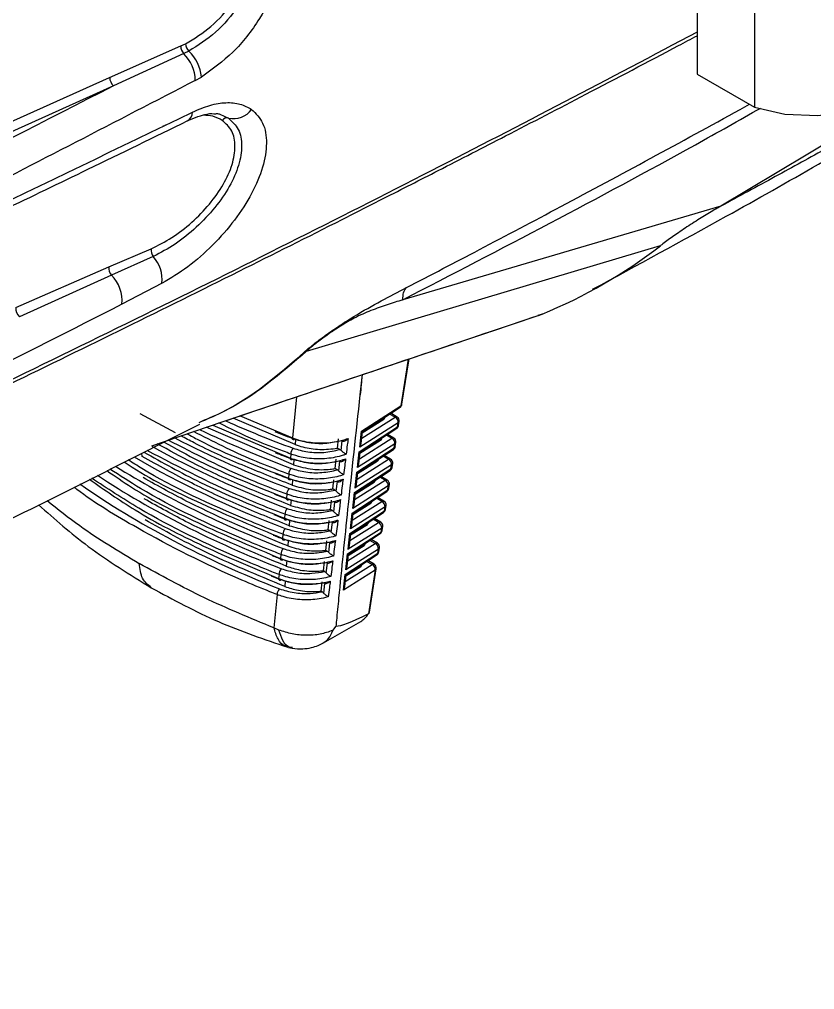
# Model space of a CAD drawing. Extents: x 7 to 135, y 3 to 97.
# Drawn here: x 16.357 to 18.203, y 4.78 to 7.033 of the extents above; entities that cross this region are included whole.
import ezdxf

# ---------------------------------------------------------------- set-up
doc = ezdxf.new("R2010")
doc.units = 0
doc.header["$MEASUREMENT"] = 0
doc.layers.add('OBJECT', color=7, linetype='CONTINUOUS')

msp = doc.modelspace()

# ---------------------------------------------------------------- linework, layer by layer
at = {"layer": 'OBJECT'}
for p, q in [((17.9303, 8.5294), (17.9303, 6.906)), ((18.0632, 8.5294), (18.0632, 6.8293)), ((16.5666, 6.8983), (16.7316, 6.9712)), ((16.7316, 6.9712), (16.7429, 6.9764)), ((16.7385, 6.9533), (16.5757, 6.8786)), ((16.7504, 6.9591), (16.7385, 6.9533)), ((14.6321, 6.0291), (16.5666, 6.8983)), ((16.7654, 6.8912), (16.7796, 6.8991)), ((17.9303, 6.906), (18.0632, 6.8293)), ((18.482, 6.8967), (17.9854, 6.5991)), ((16.5757, 6.8786), (14.6411, 6.0092)), ((16.8223, 6.8125), (16.8424, 6.8036)), ((16.6916, 6.7853), (16.6902, 6.7847)), ((16.6955, 6.7872), (16.7006, 6.7894)), ((17.9854, 6.5991), (17.2474, 6.3818)), ((16.5649, 6.4582), (16.663, 6.5003)), ((17.0237, 6.2625), (17.8452, 6.5074)), ((16.668, 6.4823), (16.5709, 6.4387)), ((16.3485, 6.3639), (16.5649, 6.4582)), ((16.5709, 6.4387), (16.3572, 6.3422)), ((16.6882, 6.42), (16.5948, 6.3713)), ((17.2474, 6.3818), (17.2473, 6.3818)), ((16.8276, 6.098), (17.5702, 6.3486)), ((17.5702, 6.3486), (17.5602, 6.3451)), ((17.0237, 6.2625), (17.0183, 6.2602)), ((17.2594, 6.2436), (17.2425, 6.1357)), ((17.245, 6.139), (17.2615, 6.2443)), ((17.1483, 6.161), (17.1537, 6.208)), ((17.0002, 6.1562), (16.9907, 6.0608)), ((17.1514, 6.0764), (17.2425, 6.1357)), ((17.1534, 6.0754), (17.2406, 6.1321)), ((16.7195, 6.0727), (16.6375, 6.1165)), ((16.9971, 6.0453), (16.8533, 6.1067)), ((16.8695, 6.1121), (16.9907, 6.0608)), ((17.1516, 6.06), (17.229, 6.109)), ((17.2031, 6.1045), (17.2037, 6.1081)), ((17.2056, 6.1078), (17.2059, 6.1096)), ((17.229, 6.109), (17.2163, 6.1163)), ((17.2339, 6.1094), (17.219, 6.1181)), ((16.6646, 6.0429), (16.8302, 6.0989)), ((16.9936, 5.9983), (16.7906, 6.0855)), ((16.8059, 6.0907), (16.9861, 6.0141)), ((17.1459, 6.0289), (17.2349, 6.0868)), ((17.2363, 6.0959), (17.1472, 6.0395)), ((17.1531, 6.0728), (17.2031, 6.1045)), ((17.2349, 6.0868), (17.2363, 6.0959)), ((17.2374, 6.0901), (17.2388, 6.0992)), ((17.1472, 6.0395), (17.1514, 6.0764)), ((17.1479, 6.0279), (17.233, 6.0832)), ((17.1502, 6.0479), (17.1534, 6.0754)), ((17.2214, 6.0601), (17.2087, 6.0674)), ((17.2263, 6.0606), (17.2114, 6.0692)), ((16.998, 6.0575), (16.9971, 6.0453)), ((17.0955, 6.0372), (17.098, 6.0589)), ((17.1041, 6.0317), (17.1067, 6.0539)), ((17.2287, 6.0471), (17.1417, 5.9921)), ((17.1462, 6.0126), (17.2214, 6.0601)), ((17.1477, 6.0254), (17.1955, 6.0556)), ((17.1955, 6.0556), (17.1961, 6.0592)), ((17.198, 6.0589), (17.1983, 6.0607)), ((17.2272, 6.0379), (17.2287, 6.0471)), ((17.2297, 6.0412), (17.2312, 6.0504)), ((16.642, 6.018), (16.6416, 6.0258)), ((16.987, 6.0235), (16.9861, 6.0141)), ((17.1012, 6.0339), (17.0955, 6.0372)), ((17.1405, 5.9814), (17.2272, 6.0379)), ((17.1417, 5.9921), (17.1459, 6.0289)), ((17.1425, 5.9804), (17.2253, 6.0343)), ((17.1448, 6.0004), (17.148, 6.0279)), ((17.2137, 6.0112), (17.2011, 6.0186)), ((17.2187, 6.0117), (17.2038, 6.0203)), ((16.9945, 6.0105), (16.9936, 5.9983)), ((17.0901, 5.9898), (17.0925, 6.0114)), ((17.0983, 5.9843), (17.101, 6.0066)), ((17.2211, 5.9982), (17.1363, 5.9446)), ((17.1408, 5.9651), (17.2137, 6.0112)), ((17.1422, 5.9779), (17.1879, 6.0068)), ((17.1879, 6.0068), (17.1884, 6.0103)), ((17.1904, 6.01), (17.1907, 6.0118)), ((17.2196, 5.989), (17.2211, 5.9982)), ((17.2221, 5.9923), (17.2236, 6.0015)), ((16.9824, 5.9769), (16.9815, 5.9675)), ((17.0954, 5.9867), (17.0901, 5.9898)), ((17.1351, 5.9339), (17.2196, 5.989)), ((17.1363, 5.9446), (17.1405, 5.9814)), ((17.1371, 5.9329), (17.2177, 5.9854)), ((17.1394, 5.9529), (17.1425, 5.9804)), ((17.2111, 5.9628), (17.1962, 5.9714)), ((16.991, 5.9635), (16.9901, 5.9512)), ((17.0846, 5.9423), (17.0871, 5.9639)), ((17.0926, 5.937), (17.0953, 5.9593)), ((17.2134, 5.9493), (17.1308, 5.8971)), ((17.1353, 5.9176), (17.2061, 5.9624)), ((17.1368, 5.9304), (17.1803, 5.9579)), ((17.1803, 5.9579), (17.1808, 5.9614)), ((17.1828, 5.9612), (17.183, 5.9629)), ((17.2061, 5.9624), (17.1935, 5.9697)), ((17.212, 5.9401), (17.2134, 5.9493)), ((17.2145, 5.9434), (17.2159, 5.9526)), ((16.9779, 5.9302), (16.9769, 5.9208)), ((17.0895, 5.9394), (17.0846, 5.9423)), ((17.1296, 5.8864), (17.212, 5.9401)), ((17.1308, 5.8971), (17.1351, 5.9339)), ((17.1316, 5.8855), (17.2101, 5.9365)), ((17.1339, 5.9054), (17.1371, 5.9329)), ((16.9876, 5.9165), (16.9867, 5.9042)), ((17.0792, 5.8948), (17.0817, 5.9164)), ((17.0868, 5.8896), (17.0895, 5.912)), ((17.1299, 5.8701), (17.1985, 5.9135)), ((17.1313, 5.8829), (17.1726, 5.909)), ((17.1726, 5.909), (17.1732, 5.9125)), ((17.1751, 5.9123), (17.1754, 5.9139)), ((17.1985, 5.9135), (17.1859, 5.9208)), ((17.2034, 5.914), (17.1886, 5.9226)), ((17.2068, 5.8944), (17.2083, 5.9038)), ((16.9733, 5.8836), (16.9724, 5.8742)), ((17.0836, 5.8922), (17.0792, 5.8948)), ((17.1242, 5.839), (17.2043, 5.8912)), ((17.2058, 5.9005), (17.1254, 5.8496)), ((17.1254, 5.8496), (17.1296, 5.8864)), ((17.1262, 5.838), (17.2024, 5.8876)), ((17.1285, 5.8579), (17.1316, 5.8855)), ((17.2043, 5.8912), (17.2058, 5.9005)), ((16.9842, 5.8695), (16.9833, 5.8571)), ((17.0737, 5.8473), (17.0762, 5.869)), ((17.081, 5.8423), (17.0838, 5.8647)), ((17.1244, 5.8226), (17.1909, 5.8646)), ((17.1259, 5.8355), (17.165, 5.8602)), ((17.165, 5.8602), (17.1655, 5.8636)), ((17.1675, 5.8635), (17.1677, 5.865)), ((17.1909, 5.8646), (17.1783, 5.8719)), ((17.1958, 5.8651), (17.181, 5.8737)), ((16.9688, 5.837), (16.9679, 5.8275)), ((17.0777, 5.845), (17.0737, 5.8473)), ((17.1187, 5.7915), (17.1967, 5.8422)), ((17.1982, 5.8516), (17.12, 5.8022)), ((17.12, 5.8022), (17.1242, 5.839)), ((17.1208, 5.7905), (17.1948, 5.8387)), ((17.123, 5.8105), (17.1262, 5.838)), ((17.1967, 5.8422), (17.1982, 5.8516)), ((17.1992, 5.8455), (17.2007, 5.8549)), ((16.9809, 5.8225), (16.98, 5.81)), ((17.0683, 5.7998), (17.0708, 5.8215)), ((17.0752, 5.795), (17.078, 5.8175)), ((17.119, 5.7752), (17.1832, 5.8158)), ((17.1574, 5.8113), (17.1579, 5.8147)), ((17.1599, 5.8146), (17.1601, 5.8161)), ((17.1832, 5.8158), (17.1707, 5.823)), ((17.1882, 5.8162), (17.1734, 5.8248)), ((17.0717, 5.7978), (17.0683, 5.7998)), ((17.1133, 5.744), (17.1891, 5.7933)), ((17.1905, 5.8028), (17.1145, 5.7547)), ((17.1145, 5.7547), (17.1187, 5.7915)), ((17.1205, 5.788), (17.1574, 5.8113)), ((17.1891, 5.7933), (17.1905, 5.8028)), ((17.1916, 5.7966), (17.193, 5.806)), ((16.9643, 5.7904), (16.9633, 5.7809)), ((16.9776, 5.7762), (16.9767, 5.7629)), ((17.0629, 5.7524), (17.0653, 5.774)), ((17.0693, 5.7477), (17.0721, 5.7703)), ((17.1153, 5.743), (17.1872, 5.7898)), ((17.1176, 5.763), (17.1208, 5.7905)), ((17.1756, 5.7669), (17.1631, 5.7741)), ((17.1805, 5.7674), (17.1658, 5.7759)), ((17.0657, 5.7507), (17.0629, 5.7524)), ((17.1829, 5.7539), (17.1091, 5.7072)), ((17.1136, 5.7277), (17.1756, 5.7669)), ((17.115, 5.7405), (17.1497, 5.7624)), ((17.1497, 5.7624), (17.1503, 5.7658)), ((17.1522, 5.7657), (17.1525, 5.7672)), ((17.1829, 5.7539), (17.1671, 5.6524)), ((17.1696, 5.656), (17.1854, 5.7572)), ((16.9598, 5.7438), (16.9588, 5.7343)), ((16.9744, 5.7291), (16.9735, 5.7158)), ((17.0574, 5.7049), (17.0599, 5.7265)), ((17.1091, 5.7072), (17.1133, 5.744)), ((17.1122, 5.7155), (17.1153, 5.743)), ((17.0597, 5.7036), (17.0574, 5.7049)), ((17.0634, 5.7004), (17.0663, 5.7231)), ((16.9553, 5.6972), (16.9479, 5.6198)), ((17.0628, 5.5847), (17.1495, 5.6347)), ((17.1671, 5.6524), (17.1668, 5.6523)), ((16.9595, 5.6147), (16.9479, 5.6198)), ((17.0844, 5.6137), (17.0925, 5.6239)), ((16.9816, 5.5744), (16.9903, 5.5726))]:
    msp.add_line(p, q, dxfattribs=at)
at = {"layer": 'OBJECT', "flags": 128}
for points in [[(18.0632, 6.8293), (18.1341, 6.8125), (18.2106, 6.8094), (18.2915, 6.8201), (18.3757, 6.8443), (18.4618, 6.8818), (18.5485, 6.9318), (18.6346, 6.9938), (18.7188, 7.0667), (18.7997, 7.1495), (18.8762, 7.2409), (18.9471, 7.3395)], [(16.996, 6.0579), (16.995, 6.0572), (16.994, 6.0567), (16.9931, 6.0566), (16.9923, 6.0569), (16.9917, 6.0574), (16.9912, 6.0583), (16.9909, 6.0594), (16.9907, 6.0608)], [(16.9914, 6.0112), (16.9904, 6.0105), (16.9895, 6.01), (16.9885, 6.0099), (16.9878, 6.0102), (16.9871, 6.0107), (16.9866, 6.0116), (16.9863, 6.0128), (16.9861, 6.0141)], [(16.9869, 5.9645), (16.9859, 5.9638), (16.9849, 5.9634), (16.984, 5.9633), (16.9832, 5.9635), (16.9825, 5.9641), (16.982, 5.9649), (16.9817, 5.9661), (16.9815, 5.9675)], [(16.9823, 5.9179), (16.9813, 5.9171), (16.9803, 5.9167), (16.9794, 5.9166), (16.9786, 5.9168), (16.9779, 5.9174), (16.9774, 5.9183), (16.9771, 5.9194), (16.9769, 5.9208)], [(16.9778, 5.8712), (16.9768, 5.8705), (16.9758, 5.87), (16.9749, 5.8699), (16.9741, 5.8702), (16.9734, 5.8707), (16.9729, 5.8716), (16.9725, 5.8728), (16.9724, 5.8742)], [(16.9733, 5.8245), (16.9723, 5.8238), (16.9713, 5.8234), (16.9704, 5.8233), (16.9695, 5.8235), (16.9689, 5.8241), (16.9683, 5.825), (16.968, 5.8261), (16.9679, 5.8275)], [(16.9688, 5.7779), (16.9678, 5.7772), (16.9668, 5.7767), (16.9658, 5.7766), (16.965, 5.7769), (16.9643, 5.7775), (16.9638, 5.7783), (16.9635, 5.7795), (16.9633, 5.7809)], [(16.9643, 5.7313), (16.9633, 5.7305), (16.9623, 5.7301), (16.9614, 5.73), (16.9605, 5.7303), (16.9599, 5.7308), (16.9593, 5.7317), (16.959, 5.7329), (16.9588, 5.7343)]]:
    msp.add_lwpolyline(points, dxfattribs=at)
at = {"layer": 'OBJECT'}
for centre, radius, start, end in [((16.7587, 6.9713), 0.0271, 180.2765, 221.6566), ((16.7722, 6.9788), 0.0294, 184.65, 222.1153), ((16.6777, 6.89), 0.0877, 0.8241, 46.166), ((16.6858, 6.8906), 0.0942, 5.2107, 46.6738), ((16.5935, 6.8987), 0.0268, 180.8636, 228.3879), ((16.7368, 6.8172), 0.0224, 297.741, 0.9957), ((16.8543, 6.8535), 0.0512, 256.6335, 324.6399), ((16.8393, 6.7897), 0.0143, 77.4617, 142.348), ((16.6881, 6.4975), 0.0252, 173.7333, 217.1558), ((17.1292, 7.4298), 1.1677, 292.1905, 307.8203), ((16.607, 6.4281), 0.0815, 354.2927, 41.6626), ((16.5902, 6.4554), 0.0255, 173.7657, 220.7998), ((16.5129, 6.3802), 0.0824, 353.7726, 45.2391), ((16.3743, 6.3616), 0.0259, 174.8823, 228.6872), ((17.2351, 6.1405), 0.01, 303.0627, 351.1283), ((17.2379, 6.1359), 0.00461, 305.6243, 357.4415), ((17.2404, 6.1399), 0.00472, 296.7911, 348.7481), ((17.2319, 6.1049), 0.00496, 65.3151, 125.3157), ((17.2221, 6.0965), 0.0143, 357.6775, 60.8847), ((17.2289, 6.1008), 0.01, 351.1283, 59.9405), ((17.2275, 6.0916), 0.01, 303.0627, 351.1283), ((17.2303, 6.087), 0.00461, 305.6243, 357.4415), ((17.2328, 6.091), 0.00472, 296.7911, 348.7481), ((17.2342, 6.1001), 0.00472, 296.7911, 348.7481), ((17.2242, 6.0561), 0.00496, 65.3151, 125.3157), ((17.2144, 6.0476), 0.0143, 357.6775, 60.8847), ((17.2199, 6.0427), 0.01, 303.0627, 351.1283), ((17.2213, 6.0519), 0.01, 351.1283, 59.9405), ((17.2251, 6.0421), 0.00472, 296.7911, 348.7481), ((17.2266, 6.0513), 0.00472, 296.7911, 348.7481), ((17.0063, 6.0236), 0.0193, 136.3191, 180.2162), ((17.2226, 6.0381), 0.00461, 305.6243, 357.4415), ((17.2166, 6.0072), 0.00496, 65.3151, 125.3157), ((17.2068, 5.9988), 0.0143, 357.6775, 60.8847), ((17.2137, 6.003), 0.01, 351.1283, 59.9405), ((17.2189, 6.0024), 0.00472, 296.7911, 348.7481), ((17.0017, 5.977), 0.0192, 136.0923, 180.2035), ((17.2122, 5.9938), 0.01, 303.0627, 351.1283), ((17.215, 5.9892), 0.00461, 305.6243, 357.4415), ((17.2175, 5.9932), 0.00472, 296.7911, 348.7481), ((17.209, 5.9583), 0.00496, 65.3151, 125.3157), ((17.1992, 5.9499), 0.0143, 357.6775, 60.8847), ((17.206, 5.9542), 0.01, 351.1283, 59.9405), ((17.2113, 5.9536), 0.00472, 296.7911, 348.7481), ((16.997, 5.9303), 0.0191, 135.8655, 180.1906), ((17.2046, 5.9449), 0.01, 303.0627, 351.1283), ((17.2074, 5.9403), 0.00461, 305.6243, 357.4415), ((17.2098, 5.9443), 0.00472, 296.7911, 348.7481), ((17.2014, 5.9095), 0.00496, 65.3151, 125.3157), ((17.1916, 5.9011), 0.0143, 357.6775, 60.8847), ((17.1984, 5.9053), 0.01, 351.1283, 59.9405), ((17.2037, 5.9047), 0.00472, 296.7911, 348.7481), ((16.9924, 5.8837), 0.019, 135.6386, 180.1776), ((17.197, 5.896), 0.01, 303.0627, 351.1283), ((17.1997, 5.8914), 0.00461, 305.6243, 357.4415), ((17.2022, 5.8954), 0.00472, 296.7911, 348.7481), ((17.1937, 5.8606), 0.00496, 65.3151, 125.3157), ((17.1839, 5.8522), 0.0143, 357.6775, 60.8847), ((17.1908, 5.8565), 0.01, 351.1283, 59.9405), ((16.9877, 5.837), 0.019, 135.4116, 180.1644), ((17.1893, 5.8471), 0.01, 303.0627, 351.1283), ((17.1921, 5.8425), 0.00461, 305.6243, 357.4415), ((17.1946, 5.8465), 0.00472, 296.7911, 348.7481), ((17.196, 5.8558), 0.00472, 296.7911, 348.7481), ((17.1861, 5.8117), 0.00496, 65.3151, 125.3157), ((17.1763, 5.8033), 0.0143, 357.6775, 60.8847), ((17.1832, 5.8076), 0.01, 351.1283, 59.9405), ((16.9831, 5.7904), 0.0189, 135.1845, 180.151), ((17.1817, 5.7982), 0.01, 303.0627, 351.1283), ((17.1845, 5.7935), 0.00461, 305.6243, 357.4415), ((17.1869, 5.7976), 0.00472, 296.7911, 348.7481), ((17.1884, 5.807), 0.00472, 296.7911, 348.7481), ((16.9785, 5.7438), 0.0188, 134.9572, 180.1375), ((17.1785, 5.7629), 0.00496, 65.3151, 125.3157), ((17.1687, 5.7545), 0.0143, 357.6775, 60.8847), ((17.1755, 5.7587), 0.01, 351.1283, 59.9405), ((17.1808, 5.7581), 0.00472, 296.7911, 348.7481), ((16.974, 5.6972), 0.0187, 134.7299, 180.1239)]:
    msp.add_arc(centre, radius, start, end, dxfattribs=at)
for centre, major_axis, ratio, start_param, end_param in [((18.9845, 10.3011), (1.7737, 14.6261), 0.094046, 1.86585, 1.869169), ((17.1956, 6.1084), (0.0101, -0.0001), 0.5699, 5.564826, 6.202431), ((18.1904, 7.1297), (2.217, 0.0145), 0.583028, 4.051673, 4.137689), ((18.1903, 7.0791), (2.2137, 0.0145), 0.583028, 4.015179, 4.134324), ((18.1889, 7.1222), (2.2175, -0.019), 0.572951, 4.124465, 4.149306), ((17.144, 6.0812), (0.0094, -0.00581), 0.034835, 5.636345, 6.266793), ((18.1902, 6.9779), (2.2072, 0.0144), 0.583028, 3.945297, 4.12757), ((18.1903, 7.0285), (2.2105, 0.0145), 0.583028, 3.979576, 4.130951), ((17.1398, 6.0444), (0.0075, 0.0119), 0.628536, 4.699972, 5.363204), ((17.188, 6.0595), (0.0101, -0.0001), 0.5699, 5.564826, 6.202431), ((18.1902, 6.9274), (2.204, 0.0144), 0.583028, 3.917745, 4.124181), ((18.1889, 7.0716), (2.2143, -0.019), 0.572951, 4.123835, 4.145943), ((17.1386, 6.0337), (0.0094, -0.00581), 0.034835, 5.636345, 6.266793), ((18.1901, 6.8768), (2.2007, 0.0144), 0.583028, 3.888013, 4.120784), ((17.1343, 5.9969), (0.0075, 0.0119), 0.628536, 4.699972, 5.363204), ((17.1804, 6.0106), (0.0101, -0.0001), 0.5699, 5.564826, 6.202431), ((18.19, 6.8262), (2.1975, 0.0144), 0.583028, 3.857947, 4.117379), ((18.1888, 7.021), (2.211, -0.019), 0.572951, 4.122712, 4.142572), ((17.1331, 5.9862), (0.0094, -0.00581), 0.034835, 5.636345, 6.266793), ((18.19, 6.7756), (2.1942, 0.0143), 0.583028, 3.827827, 4.113965), ((17.1289, 5.9494), (0.0075, 0.0119), 0.628536, 4.699972, 5.363204), ((17.1727, 5.9618), (0.0101, -0.0001), 0.5699, 5.564826, 6.202431), ((18.1888, 6.9704), (2.2078, -0.0189), 0.572951, 4.121215, 4.139193), ((17.1277, 5.9388), (0.0094, -0.00581), 0.034835, 5.636345, 6.266793), ((17.1235, 5.9019), (0.0075, 0.0119), 0.628536, 4.699972, 5.363204), ((17.1651, 5.9129), (0.0101, -0.0001), 0.5699, 5.564826, 6.202431), ((18.1887, 6.9198), (2.2045, -0.0189), 0.572951, 4.119427, 4.135806), ((17.1222, 5.8913), (0.0094, -0.00581), 0.034835, 5.636345, 6.266793), ((17.1575, 5.8641), (0.0101, -0.0001), 0.5699, 5.564826, 6.202431), ((17.1168, 5.8438), (0.0094, -0.00581), 0.034835, 5.636345, 6.266793), ((17.118, 5.8545), (0.0075, 0.0119), 0.628536, 4.699972, 5.363204), ((18.1887, 6.8692), (2.2013, -0.0189), 0.572951, 4.117407, 4.132411), ((17.1498, 5.8152), (0.0101, -0.0001), 0.5699, 5.564826, 6.202431), ((17.1114, 5.7963), (0.0094, -0.00581), 0.034835, 5.636345, 6.266793), ((17.1126, 5.807), (0.0075, 0.0119), 0.628536, 4.699972, 5.363204), ((18.1886, 6.8186), (2.198, -0.0189), 0.572951, 4.115199, 4.129008), ((17.1071, 5.7595), (0.0075, 0.0119), 0.628536, 4.699972, 5.363204), ((17.1422, 5.7663), (0.0101, -0.0001), 0.5699, 5.564826, 6.202431), ((18.1886, 6.768), (2.1948, -0.0188), 0.572951, 4.112837, 4.125596), ((17.1059, 5.7488), (0.0094, -0.00581), 0.034835, 5.636345, 6.266793), ((17.1017, 5.712), (0.0075, 0.0119), 0.628536, 4.699972, 5.363204), ((18.6222, 6.6234), (1.5344, 0.9978), 0.038686, 3.198772, 3.439885), ((17.0924, 5.7403), (-0.0554, 0.1065), 0.604616, 3.168205, 3.500009)]:
    msp.add_ellipse(centre, major_axis=major_axis, ratio=ratio, start_param=start_param, end_param=end_param, dxfattribs=at)
for points, knots in [([(14.5526, 7.002), (14.9581, 7.1947), (15.7695, 7.5803), (16.7836, 8.0993), (17.3823, 8.4311), (17.6007, 8.5521)], [0, 0, 0, 0, 0.388118, 0.776745, 1, 1, 1, 1]), ([(14.5833, 6.9498), (14.7722, 7.0384), (15.1564, 7.2186), (15.7334, 7.5004), (16.3072, 7.7891), (16.8728, 8.0836), (17.3322, 8.3287), (17.6035, 8.4796), (17.693, 8.5294)], [0, 0, 0, 0, 0.176451, 0.358939, 0.547468, 0.727662, 0.91017, 1, 1, 1, 1]), ([(14.5854, 6.9407), (14.8002, 7.0338), (15.2422, 7.2252), (15.9127, 7.5286), (16.3634, 7.7422), (16.5948, 7.8518)], [0, 0, 0, 0, 0.3150005, 0.6483317, 1, 1, 1, 1]), ([(14.5752, 6.9026), (14.6379, 6.9296), (14.7504, 6.978), (14.8991, 7.0428), (15.0145, 7.0935), (15.1104, 7.1358), (15.2901, 7.2155), (15.5164, 7.3171), (15.7819, 7.4383), (15.9501, 7.516), (16.0734, 7.5734), (16.1662, 7.6168), (16.2838, 7.6721), (16.426, 7.7394), (16.5287, 7.7886), (16.5842, 7.8152)], [0, 0, 0, 0, 0.091691, 0.164514, 0.218476, 0.261777, 0.30597, 0.484367, 0.5981, 0.703041, 0.737311, 0.783982, 0.843319, 0.915324, 1, 1, 1, 1]), ([(16.7006, 7.4616), (16.3636, 7.287), (15.6895, 6.9376), (14.9925, 6.6047), (14.644, 6.4382)], [0, 0, 0, 0, 0.499931, 1, 1, 1, 1]), ([(16.7592, 7.4141), (16.4156, 7.2358), (15.733, 6.8816), (15.0269, 6.5442), (14.6763, 6.3767)], [0, 0, 0, 0, 0.50338, 1, 1, 1, 1]), ([(14.6768, 6.3701), (14.8398, 6.4417), (15.1753, 6.5891), (15.6864, 6.8214), (16.2208, 7.0702), (16.5808, 7.2441), (16.7654, 7.3333)], [0, 0, 0, 0, 0.22962, 0.472827, 0.72962, 1, 1, 1, 1]), ([(14.6655, 6.3414), (14.7307, 6.37), (14.8476, 6.4212), (15.0022, 6.4897), (15.1222, 6.5432), (15.2218, 6.5879), (15.4087, 6.6722), (15.644, 6.7795), (15.9199, 6.9075), (16.0948, 6.9896), (16.223, 7.0502), (16.3195, 7.096), (16.4416, 7.1544), (16.5895, 7.2255), (16.6962, 7.2774), (16.7539, 7.3054)], [0, 0, 0, 0, 0.09169, 0.164513, 0.218477, 0.261778, 0.305971, 0.48437, 0.598102, 0.703044, 0.737312, 0.783982, 0.843318, 0.915323, 1, 1, 1, 1]), ([(16.8174, 7.3191), (16.8343, 7.3155), (16.8697, 7.3081), (16.9041, 7.2655), (16.9171, 7.2052), (16.9042, 7.1339), (16.868, 7.063), (16.8141, 6.9994), (16.7717, 6.9726), (16.7504, 6.9591)], [0, 0, 0, 0, 0.131882, 0.276449, 0.4208, 0.565135, 0.709678, 0.854611, 1, 1, 1, 1]), ([(16.7429, 6.9764), (16.7631, 6.9886), (16.8034, 7.013), (16.8543, 7.0715), (16.8903, 7.138), (16.895, 7.181), (16.8974, 7.2025)], [0, 0, 0, 0, 0.250681, 0.500935, 0.750645, 1, 1, 1, 1]), ([(16.9698, 7.2082), (16.967, 7.1797), (16.9613, 7.1228), (16.9174, 7.0332), (16.8547, 6.9523), (16.8046, 6.9168), (16.7796, 6.8991)], [0, 0, 0, 0, 0.24993, 0.499886, 0.749919, 1, 1, 1, 1]), ([(14.5727, 5.3721), (14.6559, 5.4089), (14.8105, 5.4771), (15.0231, 5.5726), (15.1996, 5.6527), (15.3432, 5.7183), (15.4657, 5.7748), (15.5795, 5.8275), (15.7629, 5.913), (16.0152, 6.0322), (16.3184, 6.1778), (16.6025, 6.3166), (16.8598, 6.4441), (17.0592, 6.5443), (17.213, 6.6224), (17.3396, 6.687), (17.4959, 6.7674), (17.6819, 6.8641), (17.8301, 6.9417), (17.9158, 6.9874), (17.9303, 6.9951)], [0, 0, 0, 0, 0.071655, 0.133072, 0.184261, 0.22523, 0.258397, 0.291507, 0.325145, 0.419722, 0.514664, 0.595221, 0.674581, 0.746977, 0.776419, 0.814924, 0.862775, 0.919976, 0.986531, 1, 1, 1, 1]), ([(17.9303, 7.003), (17.7253, 6.8953), (17.303, 6.6735), (16.6458, 6.3442), (15.9624, 6.0136), (15.2745, 5.6926), (14.8106, 5.4861), (14.5833, 5.3849)], [0, 0, 0, 0, 0.190637, 0.392769, 0.598173, 0.803117, 1, 1, 1, 1]), ([(18.6003, 6.9421), (18.5616, 6.9198), (18.4805, 6.8732), (18.3583, 6.8042), (18.2342, 6.735), (18.11, 6.6667), (18.0274, 6.6219), (17.9854, 6.5991)], [0, 0, 0, 0, 0.1871445, 0.3913481, 0.5951248, 0.7939541, 1, 1, 1, 1]), ([(16.5757, 6.8786), (16.2586, 6.7163), (15.6249, 6.3917), (14.9712, 6.0816), (14.6445, 5.9267)], [0, 0, 0, 0, 0.500229, 1, 1, 1, 1]), ([(16.7654, 6.8912), (16.5808, 6.7954), (16.2208, 6.6087), (15.6864, 6.3415), (15.1753, 6.092), (14.8398, 5.9336), (14.6768, 5.8566)], [0, 0, 0, 0, 0.27038, 0.527173, 0.77038, 1, 1, 1, 1]), ([(16.7592, 6.8176), (16.7727, 6.8235), (16.7997, 6.8351), (16.837, 6.8408), (16.8705, 6.8381), (16.8875, 6.8286), (16.896, 6.8238)], [0, 0, 0, 0, 0.250785, 0.500021, 0.750017, 1, 1, 1, 1]), ([(17.2556, 6.41), (17.312, 6.4393), (17.4317, 6.5015), (17.6207, 6.6016), (17.8225, 6.7102), (17.9684, 6.7896), (18.0445, 6.8319), (18.0517, 6.8359)], [0, 0, 0, 0, 0.211269, 0.448076, 0.710421, 0.972766, 1, 1, 1, 1]), ([(14.6763, 5.8506), (15.0269, 6.0068), (15.733, 6.3213), (16.4156, 6.6515), (16.7592, 6.8176)], [0, 0, 0, 0, 0.49662, 1, 1, 1, 1]), ([(16.896, 6.8238), (16.9058, 6.8142), (16.9253, 6.7948), (16.9333, 6.7468), (16.9244, 6.6904), (16.8985, 6.6286), (16.8582, 6.5662), (16.8069, 6.5077), (16.7482, 6.4557), (16.7082, 6.4319), (16.6882, 6.42)], [0, 0, 0, 0, 0.124845, 0.24983, 0.374893, 0.499994, 0.625063, 0.749967, 0.874602, 1, 1, 1, 1]), ([(16.7479, 6.7977), (16.7641, 6.8043), (16.7924, 6.8159), (16.807, 6.814), (16.8133, 6.8132)], [0, 0, 0, 0, 0.5710238, 1, 1, 1, 1]), ([(16.828, 6.7984), (16.8211, 6.8022), (16.8084, 6.8091), (16.7915, 6.8099), (16.7839, 6.8103)], [0, 0, 0, 0, 0.545515, 1, 1, 1, 1]), ([(16.8135, 6.8144), (16.8156, 6.8143), (16.8189, 6.8142), (16.8214, 6.813), (16.8223, 6.8125)], [0, 0, 0, 0, 0.624596, 1, 1, 1, 1]), ([(17.2473, 6.3818), (17.4748, 6.4996), (17.7539, 6.6442), (18.0275, 6.7986), (18.0781, 6.8271)], [0, 0, 0, 0, 0.815067, 1, 1, 1, 1]), ([(17.6877, 6.4061), (17.7913, 6.4622), (18.0389, 6.5962), (18.2827, 6.7372), (18.4244, 6.8192)], [0, 0, 0, 0, 0.418478, 1, 1, 1, 1]), ([(14.6651, 5.8306), (14.7556, 5.8705), (14.9247, 5.9451), (15.1591, 6.0503), (15.3574, 6.1402), (15.5209, 6.2151), (15.6596, 6.2791), (15.7851, 6.3374), (15.9081, 6.3949), (16.0326, 6.4535), (16.1699, 6.5185), (16.3318, 6.5958), (16.5285, 6.6905), (16.6707, 6.76), (16.7479, 6.7977)], [0, 0, 0, 0, 0.127673, 0.238652, 0.332946, 0.410559, 0.472851, 0.532128, 0.591338, 0.650482, 0.712496, 0.790612, 0.886445, 1, 1, 1, 1]), ([(16.663, 6.5003), (16.679, 6.5082), (16.7111, 6.5241), (16.7582, 6.5608), (16.7995, 6.6033), (16.8321, 6.6496), (16.853, 6.6962), (16.8599, 6.7392), (16.8528, 6.776), (16.8363, 6.791), (16.828, 6.7984)], [0, 0, 0, 0, 0.124906, 0.249953, 0.375023, 0.500104, 0.625117, 0.749959, 0.874676, 1, 1, 1, 1]), ([(16.8424, 6.8036), (16.8511, 6.7957), (16.8682, 6.7797), (16.8755, 6.7404), (16.8681, 6.6946), (16.8462, 6.6449), (16.8122, 6.5952), (16.7687, 6.5492), (16.719, 6.5089), (16.685, 6.4912), (16.668, 6.4823)], [0, 0, 0, 0, 0.125666, 0.250364, 0.374871, 0.499375, 0.623988, 0.748872, 0.87422, 1, 1, 1, 1]), ([(17.9854, 6.5991), (17.9826, 6.5976), (17.9754, 6.5936), (17.958, 6.5834), (17.9311, 6.5669), (17.8984, 6.5455), (17.8674, 6.524), (17.8528, 6.5131), (17.8452, 6.5074)], [0, 0, 0, 0, 0.0612937, 0.1579772, 0.353025, 0.5689652, 0.7756001, 1, 1, 1, 1]), ([(17.0183, 6.2602), (17.025, 6.266), (17.0385, 6.2775), (17.0672, 6.2991), (17.0996, 6.3216), (17.1446, 6.3502), (17.1976, 6.3798), (17.2363, 6.3999), (17.2556, 6.41)], [0, 0, 0, 0, 0.125023, 0.25026, 0.372599, 0.500557, 0.75017, 1, 1, 1, 1]), ([(17.2473, 6.3818), (17.2475, 6.3876), (17.2479, 6.3993), (17.253, 6.4064), (17.2556, 6.41)], [0, 0, 0, 0, 0.499994, 1, 1, 1, 1]), ([(17.2473, 6.3818), (17.2351, 6.3779), (17.2106, 6.3701), (17.174, 6.3576), (17.1381, 6.3418), (17.1082, 6.3243), (17.0869, 6.3105), (17.0722, 6.3004), (17.0574, 6.2897), (17.0439, 6.2794), (17.0321, 6.2699), (17.0262, 6.2647), (17.0237, 6.2625)], [0, 0, 0, 0, 0.167654, 0.336418, 0.499288, 0.624454, 0.681334, 0.749951, 0.805261, 0.875044, 0.945879, 1, 1, 1, 1]), ([(16.5948, 6.3713), (16.3634, 6.2534), (15.9127, 6.0239), (15.2422, 5.6976), (14.8002, 5.4916), (14.5854, 5.3915)], [0, 0, 0, 0, 0.351668, 0.685, 1, 1, 1, 1]), ([(16.8276, 6.098), (16.9083, 6.1252), (17.0703, 6.1799), (17.3112, 6.2612), (17.4803, 6.318), (17.5647, 6.3463)], [0, 0, 0, 0, 0.332264, 0.666687, 1, 1, 1, 1]), ([(16.7742, 6.0969), (16.7918, 6.1042), (16.8826, 6.1422), (16.9577, 6.2075), (17.0183, 6.2602)], [0, 0, 0, 0, 0.19319, 1, 1, 1, 1]), ([(17.0237, 6.2625), (16.9632, 6.2098), (16.8881, 6.1445), (16.7972, 6.1065), (16.7796, 6.0991)], [0, 0, 0, 0, 0.8063713, 1, 1, 1, 1]), ([(17.0925, 5.6239), (17.0929, 5.6282), (17.095, 5.6498), (17.104, 5.7403), (17.1215, 5.9145), (17.1387, 6.0724), (17.1483, 6.161)], [0, 0, 0, 0, 0.024148, 0.120739, 0.507103, 1, 1, 1, 1]), ([(13.8857, 4.7797), (14.0719, 4.8551), (14.4597, 5.0122), (15.0444, 5.2655), (15.6407, 5.5364), (16.2186, 5.8113), (16.595, 6.0016), (16.776, 6.0931)], [0, 0, 0, 0, 0.190242, 0.396208, 0.602397, 0.808775, 1, 1, 1, 1]), ([(16.987, 6.0235), (16.9814, 6.0256), (16.9535, 6.0361), (16.8953, 6.0581), (16.8477, 6.0819), (16.8204, 6.0956)], [0, 0, 0, 0, 0.095966, 0.479886, 1, 1, 1, 1]), ([(16.9901, 5.9512), (16.9511, 5.9666), (16.873, 5.9974), (16.7871, 6.036), (16.7424, 6.0603), (16.7323, 6.0658)], [0, 0, 0, 0, 0.435084, 0.872003, 1, 1, 1, 1]), ([(16.7465, 6.0706), (16.7552, 6.0658), (16.8267, 6.0268), (16.9091, 5.9952), (16.9815, 5.9675)], [0, 0, 0, 0, 0.121905, 1, 1, 1, 1]), ([(16.9824, 5.9769), (16.9769, 5.979), (16.9489, 5.9895), (16.8714, 6.0195), (16.8063, 6.0526), (16.7612, 6.0756)], [0, 0, 0, 0, 0.071459, 0.357337, 1, 1, 1, 1]), ([(16.9867, 5.9042), (16.9477, 5.9196), (16.8695, 5.9505), (16.7659, 5.9983), (16.7043, 6.0322), (16.6771, 6.0472)], [0, 0, 0, 0, 0.357353, 0.716221, 1, 1, 1, 1]), ([(16.6914, 6.052), (16.7189, 6.0368), (16.8067, 5.988), (16.9076, 5.9482), (16.9769, 5.9208)], [0, 0, 0, 0, 0.313012, 1, 1, 1, 1]), ([(16.9779, 5.9302), (16.9723, 5.9323), (16.9444, 5.9429), (16.8477, 5.981), (16.7651, 6.0235), (16.7024, 6.0558)], [0, 0, 0, 0, 0.056954, 0.284805, 1, 1, 1, 1]), ([(16.9907, 6.0608), (16.9965, 6.0588), (17.0141, 6.0529), (17.0477, 6.0481), (17.0841, 6.05), (17.1077, 6.0553), (17.1178, 6.0588), (17.1201, 6.0596)], [0, 0, 0, 0, 0.147376, 0.444496, 0.741154, 0.940222, 1, 1, 1, 1]), ([(17.1058, 6.0544), (17.0943, 6.0518), (17.0714, 6.0467), (17.0318, 6.0476), (17.0084, 6.0544), (16.996, 6.0579)], [0, 0, 0, 0, 0.320862, 0.641681, 1, 1, 1, 1]), ([(16.9971, 6.0453), (17.0092, 6.0417), (17.0334, 6.0346), (17.0686, 6.0335), (17.0886, 6.0363), (17.0955, 6.0372)], [0, 0, 0, 0, 0.3965623, 0.7931909, 1, 1, 1, 1]), ([(17.1067, 6.0539), (17.1076, 6.0537), (17.1094, 6.0532), (17.1131, 6.0542), (17.1168, 6.0564), (17.1191, 6.0585), (17.12, 6.0596), (17.1201, 6.0596)], [0, 0, 0, 0, 0.192792, 0.429646, 0.749305, 0.992256, 1, 1, 1, 1]), ([(17.1201, 6.0596), (17.1194, 6.0546), (17.1179, 6.0423), (17.1164, 6.0301), (17.1155, 6.0229)], [0, 0, 0, 0, 0.412557, 1, 1, 1, 1]), ([(16.9833, 5.8571), (16.9443, 5.8726), (16.8661, 5.9037), (16.7516, 5.9572), (16.6796, 5.9972), (16.642, 6.018)], [0, 0, 0, 0, 0.322095, 0.645565, 1, 1, 1, 1]), ([(16.6461, 6.028), (16.689, 6.004), (16.7901, 5.9474), (16.9058, 5.9009), (16.9724, 5.8742)], [0, 0, 0, 0, 0.424686, 1, 1, 1, 1]), ([(16.9733, 5.8836), (16.9678, 5.8857), (16.9399, 5.8963), (16.8274, 5.9412), (16.7304, 5.9916), (16.6534, 6.0317)], [0, 0, 0, 0, 0.048749, 0.243773, 1, 1, 1, 1]), ([(17.1155, 6.0229), (17.1132, 6.0221), (17.1052, 6.0192), (17.0841, 6.014), (17.0505, 6.0109), (17.0144, 6.0146), (16.9948, 6.021), (16.987, 6.0235)], [0, 0, 0, 0, 0.059553, 0.208066, 0.505163, 0.802607, 1, 1, 1, 1]), ([(16.9924, 6.0369), (17.0035, 6.0337), (17.0257, 6.0272), (17.0649, 6.0258), (17.089, 6.0312), (17.1012, 6.0339)], [0, 0, 0, 0, 0.327832, 0.655734, 1, 1, 1, 1]), ([(17.1012, 6.0339), (17.1021, 6.0333), (17.1031, 6.0327), (17.104, 6.0318), (17.1041, 6.0317)], [0, 0, 0, 0, 0.904059, 1, 1, 1, 1]), ([(17.1155, 6.0229), (17.1155, 6.0229), (17.1146, 6.0234), (17.1125, 6.0247), (17.1093, 6.027), (17.1064, 6.0294), (17.1048, 6.0309), (17.1041, 6.0317)], [0, 0, 0, 0, 0.007977, 0.2991, 0.602917, 0.800702, 1, 1, 1, 1]), ([(16.6005, 6.0052), (16.6035, 6.0032), (16.6562, 5.967), (16.7789, 5.9066), (16.9047, 5.854), (16.9679, 5.8275)], [0, 0, 0, 0, 0.028867, 0.511738, 1, 1, 1, 1]), ([(16.9688, 5.837), (16.9632, 5.8391), (16.9355, 5.8498), (16.821, 5.8965), (16.7025, 5.9505), (16.62, 6.0032), (16.6093, 6.0101)], [0, 0, 0, 0, 0.042667, 0.213361, 0.897825, 1, 1, 1, 1]), ([(16.9861, 6.0141), (16.9919, 6.0122), (17.0095, 6.0061), (17.0431, 6.0013), (17.079, 6.0031), (17.1022, 6.0082), (17.1119, 6.0115), (17.1142, 6.0122)], [0, 0, 0, 0, 0.1489543, 0.4492607, 0.7491001, 0.9405021, 1, 1, 1, 1]), ([(17.0999, 6.0071), (17.0884, 6.0047), (17.0654, 5.9998), (17.0263, 6.001), (17.0033, 6.0077), (16.9914, 6.0112)], [0, 0, 0, 0, 0.324747, 0.649448, 1, 1, 1, 1]), ([(16.9936, 5.9983), (17.008, 5.9942), (17.0348, 5.9866), (17.0693, 5.9868), (17.0863, 5.9892), (17.0901, 5.9898)], [0, 0, 0, 0, 0.478249, 0.883044, 1, 1, 1, 1]), ([(17.101, 6.0066), (17.1019, 6.0064), (17.1037, 6.0059), (17.1074, 6.007), (17.1111, 6.0092), (17.1133, 6.0113), (17.1142, 6.0122), (17.1142, 6.0122)], [0, 0, 0, 0, 0.197188, 0.440796, 0.768919, 0.992188, 1, 1, 1, 1]), ([(17.1142, 6.0122), (17.1136, 6.0072), (17.1121, 5.9949), (17.1106, 5.9827), (17.1097, 5.9755)], [0, 0, 0, 0, 0.412528, 1, 1, 1, 1]), ([(16.5604, 5.9851), (16.5791, 5.972), (16.6453, 5.9258), (16.7808, 5.8571), (16.9023, 5.8064), (16.9633, 5.7809)], [0, 0, 0, 0, 0.163744, 0.579705, 1, 1, 1, 1]), ([(16.9643, 5.7904), (16.9587, 5.7925), (16.931, 5.8032), (16.8167, 5.8501), (16.685, 5.912), (16.5905, 5.9734), (16.5672, 5.9885)], [0, 0, 0, 0, 0.0380387, 0.1902168, 0.8004385, 1, 1, 1, 1]), ([(17.1097, 5.9755), (17.1074, 5.9747), (17.0993, 5.972), (17.0782, 5.9669), (17.0444, 5.9642), (17.0089, 5.9681), (16.9898, 5.9744), (16.9824, 5.9769)], [0, 0, 0, 0, 0.0592764, 0.2094215, 0.5098312, 0.8105983, 1, 1, 1, 1]), ([(16.9878, 5.9903), (16.9989, 5.987), (17.0211, 5.9804), (17.0598, 5.9791), (17.0835, 5.9841), (17.0954, 5.9867)], [0, 0, 0, 0, 0.331872, 0.663815, 1, 1, 1, 1]), ([(17.0954, 5.9867), (17.0963, 5.9861), (17.0973, 5.9854), (17.0982, 5.9844), (17.0983, 5.9843)], [0, 0, 0, 0, 0.873708, 1, 1, 1, 1]), ([(17.1097, 5.9755), (17.1097, 5.9755), (17.1088, 5.976), (17.1068, 5.9772), (17.1036, 5.9795), (17.1007, 5.982), (17.0991, 5.9835), (17.0983, 5.9843)], [0, 0, 0, 0, 0.00806, 0.282725, 0.593802, 0.796123, 1, 1, 1, 1]), ([(16.5199, 5.9648), (16.5542, 5.9407), (16.6341, 5.8845), (16.7829, 5.8078), (16.9, 5.7588), (16.9588, 5.7343)], [0, 0, 0, 0, 0.272396, 0.634442, 1, 1, 1, 1]), ([(16.9598, 5.7438), (16.9542, 5.7459), (16.9266, 5.7567), (16.8125, 5.8037), (16.6674, 5.8737), (16.5608, 5.9438), (16.5249, 5.9673)], [0, 0, 0, 0, 0.034278, 0.171413, 0.721317, 1, 1, 1, 1]), ([(16.98, 5.81), (16.9023, 5.842), (16.7842, 5.8905), (16.68, 5.9488), (16.6442, 5.9688)], [0, 0, 0, 0, 0.657056, 1, 1, 1, 1]), ([(16.9815, 5.9675), (16.9873, 5.9655), (17.0048, 5.9594), (17.0384, 5.9545), (17.0739, 5.9562), (17.0967, 5.9611), (17.1061, 5.9641), (17.1084, 5.9649)], [0, 0, 0, 0, 0.150605, 0.454244, 0.75741, 0.940779, 1, 1, 1, 1]), ([(17.0941, 5.9599), (17.0825, 5.9575), (17.0593, 5.9529), (17.0207, 5.9544), (16.9983, 5.9611), (16.9869, 5.9645)], [0, 0, 0, 0, 0.328834, 0.657619, 1, 1, 1, 1]), ([(16.9901, 5.9512), (17.0042, 5.9472), (17.0306, 5.9396), (17.0645, 5.9396), (17.0811, 5.9418), (17.0846, 5.9423)], [0, 0, 0, 0, 0.477916, 0.890823, 1, 1, 1, 1]), ([(17.0953, 5.9593), (17.0961, 5.9591), (17.098, 5.9587), (17.1018, 5.9598), (17.1054, 5.962), (17.1076, 5.964), (17.1083, 5.9648), (17.1084, 5.9649)], [0, 0, 0, 0, 0.201835, 0.452547, 0.789382, 0.992117, 1, 1, 1, 1]), ([(17.1084, 5.9649), (17.1077, 5.9598), (17.1062, 5.9476), (17.1047, 5.9353), (17.1038, 5.9282)], [0, 0, 0, 0, 0.4124967, 1, 1, 1, 1]), ([(16.9553, 5.6972), (16.9498, 5.6993), (16.9222, 5.7102), (16.8081, 5.7573), (16.6555, 5.8353), (16.5298, 5.9108), (16.4859, 5.9449), (16.4837, 5.9467)], [0, 0, 0, 0, 0.031194, 0.15599, 0.65642, 0.982295, 1, 1, 1, 1]), ([(17.1038, 5.9282), (17.1015, 5.9274), (17.0934, 5.9248), (17.0722, 5.9199), (17.0384, 5.9174), (17.0034, 5.9216), (16.9848, 5.9279), (16.9779, 5.9302)], [0, 0, 0, 0, 0.059002, 0.210856, 0.514734, 0.81898, 1, 1, 1, 1]), ([(16.9833, 5.9436), (16.9944, 5.9403), (17.0165, 5.9337), (17.0547, 5.9323), (17.078, 5.9371), (17.0895, 5.9394)], [0, 0, 0, 0, 0.336123, 0.672318, 1, 1, 1, 1]), ([(17.0895, 5.9394), (17.0904, 5.9388), (17.0915, 5.9381), (17.0924, 5.9371), (17.0926, 5.937)], [0, 0, 0, 0, 0.845441, 1, 1, 1, 1]), ([(17.1038, 5.9282), (17.1038, 5.9282), (17.1032, 5.9285), (17.1014, 5.9296), (17.0984, 5.9317), (17.0951, 5.9344), (17.0934, 5.9362), (17.0926, 5.937)], [0, 0, 0, 0, 0.00815, 0.206907, 0.537753, 0.791262, 1, 1, 1, 1]), ([(16.4016, 5.9056), (16.4392, 5.8724), (16.52, 5.8011), (16.6131, 5.7438), (16.6629, 5.7131)], [0, 0, 0, 0, 0.4651546, 1, 1, 1, 1]), ([(16.4215, 5.9156), (16.4462, 5.8958), (16.511, 5.8438), (16.5877, 5.7978), (16.6352, 5.7693)], [0, 0, 0, 0, 0.380125, 1, 1, 1, 1]), ([(16.9767, 5.7629), (16.899, 5.7951), (16.7829, 5.8431), (16.6804, 5.9006), (16.6465, 5.9195)], [0, 0, 0, 0, 0.669469, 1, 1, 1, 1]), ([(16.9769, 5.9208), (16.9827, 5.9188), (17.0002, 5.9127), (17.0338, 5.9078), (17.0688, 5.9094), (17.0912, 5.914), (17.1002, 5.9168), (17.1025, 5.9175)], [0, 0, 0, 0, 0.152333, 0.459461, 0.766109, 0.941054, 1, 1, 1, 1]), ([(17.0882, 5.9126), (17.0765, 5.9104), (17.0532, 5.906), (17.0152, 5.9079), (16.9933, 5.9145), (16.9823, 5.9179)], [0, 0, 0, 0, 0.3331372, 0.6662238, 1, 1, 1, 1]), ([(16.9867, 5.9042), (17.0005, 5.9002), (17.0264, 5.8926), (17.0596, 5.8924), (17.076, 5.8944), (17.0792, 5.8948)], [0, 0, 0, 0, 0.477552, 0.899063, 1, 1, 1, 1]), ([(17.0895, 5.912), (17.0904, 5.9118), (17.0923, 5.9114), (17.0961, 5.9126), (17.0996, 5.9148), (17.1017, 5.9168), (17.1025, 5.9175), (17.1025, 5.9175)], [0, 0, 0, 0, 0.206748, 0.464933, 0.810722, 0.992044, 1, 1, 1, 1]), ([(17.1025, 5.9175), (17.1019, 5.9125), (17.1003, 5.9002), (17.0988, 5.888), (17.0979, 5.8808)], [0, 0, 0, 0, 0.412464, 1, 1, 1, 1]), ([(17.0979, 5.8808), (17.0956, 5.8801), (17.0875, 5.8776), (17.0662, 5.8729), (17.0323, 5.8707), (16.998, 5.8752), (16.9798, 5.8814), (16.9733, 5.8836)], [0, 0, 0, 0, 0.058731, 0.212374, 0.519887, 0.827777, 1, 1, 1, 1]), ([(16.9787, 5.897), (16.9898, 5.8937), (17.0119, 5.887), (17.0496, 5.8855), (17.0726, 5.89), (17.0836, 5.8922)], [0, 0, 0, 0, 0.340601, 0.681276, 1, 1, 1, 1]), ([(17.0836, 5.8922), (17.0845, 5.8916), (17.0856, 5.8909), (17.0866, 5.8898), (17.0868, 5.8896)], [0, 0, 0, 0, 0.81911, 1, 1, 1, 1]), ([(17.0979, 5.8808), (17.0979, 5.8808), (17.0973, 5.8812), (17.0956, 5.8822), (17.0927, 5.8843), (17.0893, 5.887), (17.0876, 5.8888), (17.0868, 5.8896)], [0, 0, 0, 0, 0.008242, 0.187016, 0.525647, 0.786187, 1, 1, 1, 1]), ([(16.9735, 5.7158), (16.9093, 5.7422), (16.7948, 5.7893), (16.6933, 5.8456), (16.6487, 5.8703)], [0, 0, 0, 0, 0.5607607, 1, 1, 1, 1]), ([(16.9724, 5.8742), (16.9782, 5.8721), (16.9956, 5.866), (17.0291, 5.861), (17.0637, 5.8625), (17.0857, 5.867), (17.0943, 5.8695), (17.0966, 5.8702)], [0, 0, 0, 0, 0.154143, 0.464926, 0.775223, 0.941326, 1, 1, 1, 1]), ([(17.0823, 5.8654), (17.0706, 5.8633), (17.0471, 5.8591), (17.0096, 5.8614), (16.9883, 5.868), (16.9778, 5.8712)], [0, 0, 0, 0, 0.3376749, 0.6752967, 1, 1, 1, 1]), ([(17.0838, 5.8647), (17.0846, 5.8646), (17.0866, 5.8642), (17.0905, 5.8654), (17.0939, 5.8676), (17.0959, 5.8695), (17.0965, 5.8702), (17.0966, 5.8702)], [0, 0, 0, 0, 0.211945, 0.477991, 0.832968, 0.991967, 1, 1, 1, 1]), ([(17.0966, 5.8702), (17.0959, 5.8652), (17.0944, 5.8529), (17.0929, 5.8407), (17.092, 5.8335)], [0, 0, 0, 0, 0.41243, 1, 1, 1, 1]), ([(17.092, 5.8335), (17.0897, 5.8328), (17.0815, 5.8304), (17.0601, 5.8259), (17.0262, 5.824), (16.9925, 5.8288), (16.9748, 5.8349), (16.9688, 5.837)], [0, 0, 0, 0, 0.058463, 0.213983, 0.525307, 0.837021, 1, 1, 1, 1]), ([(16.9742, 5.8503), (16.9853, 5.847), (17.0074, 5.8403), (17.0445, 5.8388), (17.0671, 5.843), (17.0777, 5.845)], [0, 0, 0, 0, 0.345325, 0.690725, 1, 1, 1, 1]), ([(16.9833, 5.8571), (16.9968, 5.8532), (17.0223, 5.8456), (17.0548, 5.8452), (17.0709, 5.847), (17.0737, 5.8473)], [0, 0, 0, 0, 0.4771524, 0.907814, 1, 1, 1, 1]), ([(17.0777, 5.845), (17.0786, 5.8444), (17.0798, 5.8436), (17.0808, 5.8425), (17.081, 5.8423)], [0, 0, 0, 0, 0.794582, 1, 1, 1, 1]), ([(17.092, 5.8335), (17.0919, 5.8335), (17.0914, 5.8338), (17.0898, 5.8348), (17.0869, 5.8368), (17.0836, 5.8396), (17.0818, 5.8415), (17.081, 5.8423)], [0, 0, 0, 0, 0.0083391, 0.1664042, 0.5129699, 0.7808481, 1, 1, 1, 1]), ([(16.9679, 5.8275), (16.9736, 5.8255), (16.991, 5.8193), (17.0245, 5.8143), (17.0587, 5.8157), (17.0802, 5.8199), (17.0884, 5.8222), (17.0906, 5.8229)], [0, 0, 0, 0, 0.156042, 0.470658, 0.784781, 0.941595, 1, 1, 1, 1]), ([(17.0764, 5.8182), (17.0646, 5.8163), (17.041, 5.8123), (17.0041, 5.8149), (16.9833, 5.8214), (16.9733, 5.8245)], [0, 0, 0, 0, 0.3424657, 0.6848756, 1, 1, 1, 1]), ([(17.078, 5.8175), (17.0788, 5.8173), (17.0808, 5.817), (17.0847, 5.8183), (17.0881, 5.8205), (17.0901, 5.8223), (17.0906, 5.8229), (17.0906, 5.8229)], [0, 0, 0, 0, 0.217446, 0.491759, 0.85615, 0.991886, 1, 1, 1, 1]), ([(17.0906, 5.8229), (17.09, 5.8178), (17.0884, 5.8056), (17.0869, 5.7934), (17.086, 5.7862)], [0, 0, 0, 0, 0.412394, 1, 1, 1, 1]), ([(16.9697, 5.8037), (16.9808, 5.8004), (17.0028, 5.7936), (17.0394, 5.792), (17.0616, 5.796), (17.0717, 5.7978)], [0, 0, 0, 0, 0.350315, 0.700707, 1, 1, 1, 1]), ([(16.98, 5.81), (16.9931, 5.8061), (17.0183, 5.7986), (17.05, 5.798), (17.0658, 5.7996), (17.0683, 5.7998)], [0, 0, 0, 0, 0.476713, 0.917132, 1, 1, 1, 1]), ([(17.0717, 5.7978), (17.0727, 5.7972), (17.0739, 5.7964), (17.0749, 5.7953), (17.0752, 5.795)], [0, 0, 0, 0, 0.771743, 1, 1, 1, 1]), ([(17.086, 5.7862), (17.086, 5.7862), (17.0855, 5.7865), (17.0839, 5.7874), (17.0811, 5.7894), (17.0778, 5.7923), (17.076, 5.7941), (17.0752, 5.795)], [0, 0, 0, 0, 0.00844, 0.145047, 0.499694, 0.77523, 1, 1, 1, 1]), ([(16.9479, 5.6198), (16.8931, 5.6424), (16.7829, 5.6878), (16.6846, 5.742), (16.6352, 5.7693)], [0, 0, 0, 0, 0.496376, 1, 1, 1, 1]), ([(16.6633, 5.7136), (16.6556, 5.7196), (16.6402, 5.7316), (16.6369, 5.7567), (16.6352, 5.7693)], [0, 0, 0, 0, 0.500737, 1, 1, 1, 1]), ([(16.9633, 5.7809), (16.9691, 5.7788), (16.9865, 5.7726), (17.0199, 5.7675), (17.0536, 5.7689), (17.0746, 5.7728), (17.0824, 5.775), (17.0846, 5.7756)], [0, 0, 0, 0, 0.1580352, 0.4766755, 0.7948158, 0.9418609, 1, 1, 1, 1]), ([(17.086, 5.7862), (17.0838, 5.7856), (17.0755, 5.7832), (17.0541, 5.7789), (17.0201, 5.7774), (16.987, 5.7823), (16.9699, 5.7884), (16.9643, 5.7904)], [0, 0, 0, 0, 0.058198, 0.215687, 0.531014, 0.846742, 1, 1, 1, 1]), ([(17.0704, 5.7711), (17.0585, 5.7692), (17.0348, 5.7655), (16.9986, 5.7684), (16.9783, 5.7749), (16.9688, 5.7779)], [0, 0, 0, 0, 0.347531, 0.695003, 1, 1, 1, 1]), ([(17.0721, 5.7703), (17.073, 5.7701), (17.075, 5.7698), (17.079, 5.7712), (17.0823, 5.7734), (17.0842, 5.7751), (17.0846, 5.7756), (17.0846, 5.7756)], [0, 0, 0, 0, 0.223273, 0.506281, 0.880299, 0.991802, 1, 1, 1, 1]), ([(17.0846, 5.7756), (17.084, 5.7705), (17.0824, 5.7583), (17.0809, 5.7461), (17.08, 5.7389)], [0, 0, 0, 0, 0.412356, 1, 1, 1, 1]), ([(16.9653, 5.7571), (16.9763, 5.7537), (16.9983, 5.7469), (17.0343, 5.7453), (17.056, 5.749), (17.0657, 5.7507)], [0, 0, 0, 0, 0.3555947, 0.7112664, 1, 1, 1, 1]), ([(16.9767, 5.7629), (16.9873, 5.7596), (17.0097, 5.7525), (17.0405, 5.7506), (17.0584, 5.752), (17.0629, 5.7524)], [0, 0, 0, 0, 0.398446, 0.849042, 1, 1, 1, 1]), ([(17.0657, 5.7507), (17.0667, 5.7501), (17.0679, 5.7492), (17.069, 5.748), (17.0693, 5.7477)], [0, 0, 0, 0, 0.750494, 1, 1, 1, 1]), ([(17.08, 5.7389), (17.0799, 5.7389), (17.0796, 5.7392), (17.078, 5.7401), (17.0753, 5.742), (17.0719, 5.7449), (17.0701, 5.7468), (17.0693, 5.7477)], [0, 0, 0, 0, 0.008547, 0.1229208, 0.4857861, 0.7693141, 1, 1, 1, 1]), ([(16.9588, 5.7343), (16.9646, 5.7322), (16.9819, 5.726), (17.0154, 5.7208), (17.0485, 5.722), (17.0691, 5.7258), (17.0764, 5.7277), (17.0786, 5.7283)], [0, 0, 0, 0, 0.16013, 0.483001, 0.805363, 0.942123, 1, 1, 1, 1]), ([(17.08, 5.7389), (17.0778, 5.7383), (17.0695, 5.736), (17.048, 5.732), (17.0139, 5.7308), (16.9815, 5.736), (16.9649, 5.7419), (16.9598, 5.7438)], [0, 0, 0, 0, 0.057936, 0.217495, 0.537029, 0.856977, 1, 1, 1, 1]), ([(17.0644, 5.7239), (17.0525, 5.7222), (17.0286, 5.7187), (16.993, 5.722), (16.9733, 5.7284), (16.9643, 5.7313)], [0, 0, 0, 0, 0.352894, 0.705727, 1, 1, 1, 1]), ([(17.0663, 5.7231), (17.0672, 5.7229), (17.0692, 5.7227), (17.0732, 5.7241), (17.0764, 5.7263), (17.0782, 5.7279), (17.0786, 5.7283), (17.0786, 5.7283)], [0, 0, 0, 0, 0.2294482, 0.5216016, 0.9054468, 0.9917133, 1, 1, 1, 1]), ([(17.0786, 5.7283), (17.078, 5.7233), (17.0764, 5.7111), (17.0749, 5.6988), (17.0739, 5.6917)], [0, 0, 0, 0, 0.412316, 1, 1, 1, 1]), ([(16.6629, 5.7131), (16.7144, 5.6853), (16.8167, 5.63), (16.9257, 5.5932), (16.98, 5.5749)], [0, 0, 0, 0, 0.502924, 1, 1, 1, 1]), ([(16.9608, 5.7105), (16.9718, 5.7071), (16.9938, 5.7003), (17.0292, 5.6986), (17.0505, 5.7021), (17.0597, 5.7036)], [0, 0, 0, 0, 0.361189, 0.722456, 1, 1, 1, 1]), ([(16.9735, 5.7158), (16.9836, 5.7126), (17.0056, 5.7055), (17.0356, 5.7034), (17.0532, 5.7046), (17.0574, 5.7049)], [0, 0, 0, 0, 0.393565, 0.855353, 1, 1, 1, 1]), ([(17.0597, 5.7036), (17.0607, 5.7029), (17.062, 5.702), (17.0631, 5.7008), (17.0634, 5.7004)], [0, 0, 0, 0, 0.73075, 1, 1, 1, 1]), ([(17.0739, 5.6917), (17.0718, 5.6911), (17.0635, 5.6889), (17.0418, 5.685), (17.0078, 5.6842), (16.976, 5.6896), (16.9599, 5.6955), (16.9553, 5.6972)], [0, 0, 0, 0, 0.057678, 0.219414, 0.543377, 0.867765, 1, 1, 1, 1]), ([(17.0739, 5.6917), (17.0739, 5.6917), (17.0736, 5.6919), (17.0721, 5.6928), (17.0695, 5.6946), (17.0661, 5.6976), (17.0643, 5.6995), (17.0634, 5.7004)], [0, 0, 0, 0, 0.008659, 0.099997, 0.471213, 0.763081, 1, 1, 1, 1]), ([(17.1671, 5.6524), (17.1678, 5.6529), (17.1691, 5.6539), (17.1694, 5.6554), (17.1696, 5.656)], [0, 0, 0, 0, 0.5228654, 1, 1, 1, 1]), ([(16.9802, 5.5763), (16.9783, 5.5765), (16.9691, 5.5772), (16.9565, 5.5919), (16.9507, 5.6107), (16.9479, 5.6198)], [0, 0, 0, 0, 0.124113, 0.577525, 1, 1, 1, 1]), ([(16.991, 5.5742), (16.9884, 5.5742), (16.9797, 5.5743), (16.9678, 5.5881), (16.9622, 5.606), (16.9595, 5.6147)], [0, 0, 0, 0, 0.184001, 0.605772, 1, 1, 1, 1]), ([(17.0625, 5.5853), (17.0669, 5.5881), (17.0767, 5.5942), (17.0816, 5.6068), (17.0844, 5.6137)], [0, 0, 0, 0, 0.447545, 1, 1, 1, 1]), ([(16.9907, 5.5725), (16.9987, 5.5717), (17.0135, 5.5702), (17.0338, 5.5733), (17.0505, 5.5783), (17.059, 5.5827), (17.0631, 5.5848)], [0, 0, 0, 0, 0.3161845, 0.5814296, 0.8028487, 1, 1, 1, 1])]:
    msp.add_open_spline(points, degree=3, knots=knots, dxfattribs=at)
msp.add_open_spline([(17.0844, 5.6137), (17.0749, 5.6105), (17.0559, 5.604), (17.0231, 5.6016), (16.9899, 5.6045), (16.9696, 5.6113), (16.9595, 5.6147)], degree=3, dxfattribs=at)

doc.saveas('drawing.dxf')
